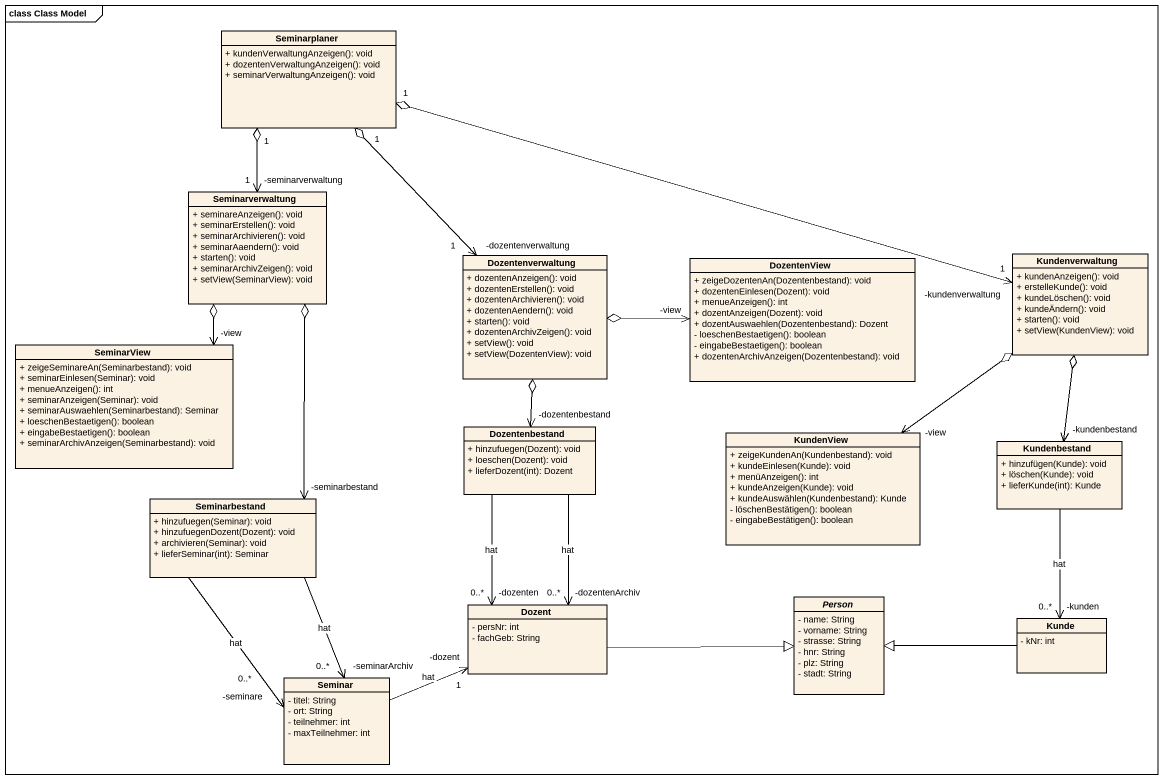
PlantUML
@startuml
mainframe class Class Model
hide circle
hide empty members
skinparam classAttributeIconSize 0
class Seminarplaner {
  + kundenVerwaltungAnzeigen(): void
  + dozentenVerwaltungAnzeigen(): void
  + seminarVerwaltungAnzeigen(): void
}
class Seminarverwaltung {
  + seminareAnzeigen(): void
  + seminarErstellen(): void
  + seminarArchivieren(): void
  + seminarAaendern(): void
  + starten(): void
  + seminarArchivZeigen(): void
  + setView(SeminarView): void
}
class Dozentenverwaltung {
  + dozentenAnzeigen(): void
  + dozentenErstellen(): void
  + dozentenArchivieren(): void
  + dozentenAendern(): void
  + starten(): void
  + dozentenArchivZeigen(): void
  + setView(): void
  + setView(DozentenView): void
}
class DozentenView {
  + zeigeDozentenAn(Dozentenbestand): void
  + dozentenEinlesen(Dozent): void
  + menueAnzeigen(): int
  + dozentAnzeigen(Dozent): void
  + dozentAuswaehlen(Dozentenbestand): Dozent
  - loeschenBestaetigen(): boolean
  - eingabeBestaetigen(): boolean
  + dozentenArchivAnzeigen(Dozentenbestand): void
}
class Kundenverwaltung {
  + kundenAnzeigen(): void
  + erstelleKunde(): void
  + kundeLöschen(): void
  + kundeÄndern(): void
  + starten(): void
  + setView(KundenView): void
}
class SeminarView {
  + zeigeSeminareAn(Seminarbestand): void
  + seminarEinlesen(Seminar): void
  + menueAnzeigen(): int
  + seminarAnzeigen(Seminar): void
  + seminarAuswaehlen(Seminarbestand): Seminar
  + loeschenBestaetigen(): boolean
  + eingabeBestaetigen(): boolean
  + seminarArchivAnzeigen(Seminarbestand): void
}
class Dozentenbestand {
  + hinzufuegen(Dozent): void
  + loeschen(Dozent): void
  + lieferDozent(int): Dozent
}
class KundenView {
  + zeigeKundenAn(Kundenbestand): void
  + kundeEinlesen(Kunde): void
  + menüAnzeigen(): int
  + kundeAnzeigen(Kunde): void
  + kundeAuswählen(Kundenbestand): Kunde
  - löschenBestätigen(): boolean
  - eingabeBestätigen(): boolean
}
class Kundenbestand {
  + hinzufügen(Kunde): void
  + löschen(Kunde): void
  + lieferKunde(int): Kunde
}
class Seminarbestand {
  + hinzufuegen(Seminar): void
  + hinzufuegenDozent(Dozent): void
  + archivieren(Seminar): void
  + lieferSeminar(int): Seminar
}
class Dozent {
  - persNr: int
  - fachGeb: String
}
abstract class "Person" as Person_ {
  - name: String
  - vorname: String
  - strasse: String
  - hnr: String
  - plz: String
  - stadt: String
}
class Kunde {
  - kNr: int
}
class Seminar {
  - titel: String
  - ort: String
  - teilnehmer: int
  - maxTeilnehmer: int
}
Seminarverwaltung "-seminarverwaltung\n1" <-up-o "1" Seminarplaner
Dozentenverwaltung "-dozentenverwaltung\n1" <-up-o "1" Seminarplaner
DozentenView "-view" <-left-o Dozentenverwaltung
Kundenverwaltung "-kundenverwaltung\n1" <-left-o "1" Seminarplaner
SeminarView "-view" <-up-o Seminarverwaltung
Dozentenbestand "-dozentenbestand" <-up-o Dozentenverwaltung
Dozentenbestand --> "-dozenten\n0..*" Dozent : hat
Dozentenbestand --> "-dozentenArchiv\n0..*" Dozent : hat
KundenView "-view" <-up-o Kundenverwaltung
Kundenbestand "-kundenbestand" <-up-o Kundenverwaltung
Kundenbestand --> "-kunden\n0..*" Kunde : hat
Seminarbestand "-seminarbestand" <-up-o Seminarverwaltung
Dozent -right-|> Person_
Kunde -left-|> Person_
Seminar "-seminare\n0..*" <-up- Seminarbestand : hat
Seminar "-seminarArchiv\n0..*" <-up- Seminarbestand : hat
Seminar -right-> "-dozent\n1" Dozent : hat
@enduml
